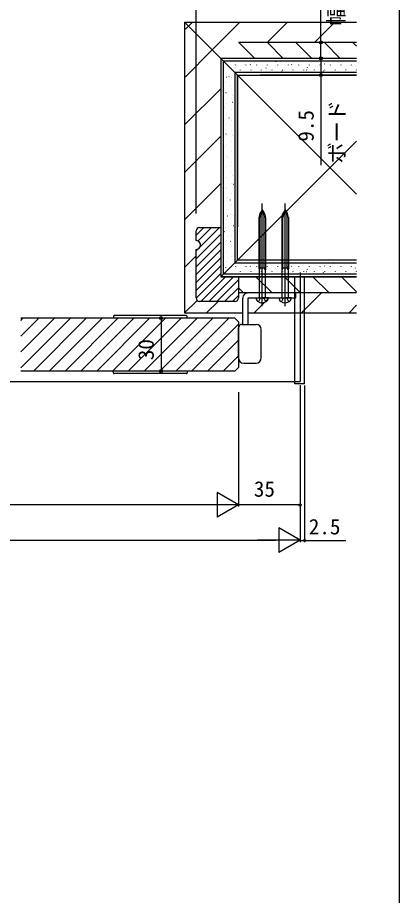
# Model space of a CAD drawing. Units: millimetres, scale not verified. Extents: x -525 to 525, y -784 to 780.
# Drawn here: x 308.3 to 525, y -17.5 to 480.9 of the extents above; entities that cross this region are included whole.
import ezdxf
from ezdxf.enums import TextEntityAlignment as Align

# ---------------------------------------------------------------- set-up
doc = ezdxf.new("R2010")
doc.units = ezdxf.units.MM
doc.header["$LTSCALE"] = 4
for name, color, linetype in [('0-3_YKK_12', 2, 'Continuous'), ('0-4_YKK_13', 4, 'Continuous'), ('0-5_YKK_D', 6, 'Continuous'), ('0-6_YKK_ZWAK', 7, 'Continuous'), ('0-7_YSS_K', 3, 'Continuous'), ('0-8_YSS_KE', 3, 'Continuous')]:
    doc.layers.add(name, color=color, linetype=linetype)
doc.styles.add('ＭＳ ゴシック', font='')
doc.styles.get('ＭＳ ゴシック').set_extended_font_data('MS Gothic')

msp = doc.modelspace()

# ---------------------------------------------------------------- linework, layer by layer
at = {"layer": '0-3_YKK_12'}
for p, q in [((468.623, 336.241), (468.623, 274.241)), ((431.623, 310.245), (310.123, 310.244)), ((310.123, 309.011), (311.356, 310.244)), ((310.123, 300.031), (320.336, 310.244)), ((310.123, 291.05), (329.317, 310.244)), ((310.123, 282.07), (338.297, 310.244)), ((317.277, 280.244), (347.277, 310.244)), ((326.257, 280.244), (356.258, 310.244)), ((335.238, 280.244), (365.238, 310.244)), ((344.218, 280.244), (374.218, 310.244)), ((353.198, 280.244), (383.199, 310.244)), ((362.179, 280.244), (392.179, 310.245)), ((371.159, 280.244), (401.159, 310.245)), ((380.139, 280.244), (410.14, 310.245)), ((389.12, 280.245), (419.12, 310.245)), ((398.1, 280.245), (428.1, 310.245)), ((431.623, 310.245), (433.623, 308.245)), ((407.08, 280.245), (433.623, 306.787)), ((433.623, 308.245), (433.623, 282.245)), ((416.061, 280.245), (433.623, 297.807)), ((425.041, 280.245), (433.623, 288.827)), ((431.623, 280.245), (310.123, 280.244)), ((431.623, 280.245), (433.623, 282.245)), ((-77.377, 274.239), (468.623, 274.241))]:
    msp.add_line(p, q, dxfattribs=at)
at = {"layer": '0-4_YKK_13'}
for p, q in [((447.123, 317.128), (447.123, 375.264)), ((460.123, 317.128), (460.123, 375.264)), ((447.123, 371.731), (446.166, 370.248)), ((447.123, 371.731), (446.193, 368.822)), ((447.123, 371.731), (448.079, 370.248)), ((447.123, 371.731), (448.053, 368.822)), ((460.123, 371.731), (459.166, 370.248)), ((460.123, 371.731), (459.193, 368.822)), ((460.123, 371.731), (461.079, 370.248)), ((460.123, 371.731), (461.053, 368.822)), ((445.223, 367.418), (445.223, 338.731)), ((445.918, 338.731), (445.918, 367.34)), ((448.328, 338.731), (448.328, 367.34)), ((449.023, 367.418), (449.023, 338.731)), ((458.223, 367.418), (458.223, 338.731)), ((458.918, 338.731), (458.918, 367.34)), ((461.328, 338.731), (461.328, 367.34)), ((462.023, 367.418), (462.023, 338.731)), ((445.223, 338.731), (449.023, 338.731)), ((445.223, 338.731), (445.353, 337.432)), ((445.918, 338.731), (445.353, 337.432)), ((445.353, 337.432), (445.353, 322.231)), ((448.328, 338.731), (448.892, 337.432)), ((449.023, 338.731), (448.892, 337.432)), ((448.892, 337.432), (448.892, 322.22)), ((458.223, 338.731), (462.023, 338.731)), ((458.223, 338.731), (458.353, 337.432)), ((458.918, 338.731), (458.353, 337.432)), ((458.353, 337.432), (458.353, 322.231)), ((461.328, 338.731), (461.892, 337.432)), ((462.023, 338.731), (461.892, 337.432)), ((461.892, 337.432), (461.892, 322.22)), ((465.623, 273.041), (465.623, 333.741)), ((471.123, 273.041), (471.123, 333.741)), ((439.223, 324.741), (466.123, 324.741)), ((447.123, 318.781), (447.123, 327.701)), ((460.123, 318.781), (460.123, 327.701)), ((466.123, 321.741), (466.123, 324.741)), ((436.123, 306.741), (436.123, 321.641)), ((439.123, 306.741), (439.123, 321.641)), ((439.152, 321.712), (439.223, 321.741)), ((439.223, 321.741), (466.123, 321.741)), ((443.623, 321.741), (447.123, 321.741)), ((443.623, 321.711), (443.623, 321.731)), ((445.073, 319.538), (445.978, 321.369)), ((447.123, 321.978), (445.978, 321.369)), ((447.123, 321.978), (448.268, 321.369)), ((450.623, 321.73), (447.123, 321.73)), ((449.173, 319.538), (448.268, 321.369)), ((450.623, 321.711), (450.623, 321.731)), ((456.623, 321.741), (460.123, 321.741)), ((456.623, 321.711), (456.623, 321.731)), ((458.073, 319.538), (458.978, 321.369)), ((460.123, 321.978), (458.978, 321.369)), ((460.123, 321.978), (461.268, 321.369)), ((463.623, 321.73), (460.123, 321.73)), ((462.173, 319.538), (461.268, 321.369)), ((463.623, 321.711), (463.623, 321.731)), ((362.686, 311.275), (362.623, 310.245)), ((404.061, 311.745), (363.185, 311.745)), ((404.623, 310.245), (404.56, 311.275)), ((433.623, 287.741), (433.623, 304.741)), ((435.623, 306.741), (443.623, 306.741)), ((446.623, 287.741), (446.623, 303.741)), ((436.623, 284.741), (443.623, 284.741)), ((362.686, 279.214), (362.623, 280.245)), ((404.623, 280.245), (404.56, 279.214)), ((404.061, 278.745), (363.185, 278.745)), ((471.123, 273.041), (465.623, 273.041))]:
    msp.add_line(p, q, dxfattribs=at)
msp.add_lwpolyline([(437.031, 323.833), (437.5, 324.219), (438.036, 324.505), (438.618, 324.681), (439.223, 324.741)], dxfattribs=at)
for centre, radius, start, end in [((451.208, 366.995), 6, 147.17367, 175.96121), ((451.908, 366.995), 6, 162.27003, 175.96121), ((442.338, 366.995), 6, 4.03879, 17.72997), ((443.038, 366.995), 6, 4.03879, 32.82633), ((464.208, 366.995), 6, 147.17367, 175.96121), ((464.908, 366.995), 6, 162.27003, 175.96121), ((455.338, 366.995), 6, 4.03879, 17.72997), ((456.038, 366.995), 6, 4.03879, 32.82633), ((439.223, 321.641), 3.1, 135, 180), ((439.223, 321.641), 0.1, 135, 180), ((445.923, 321.711), 2.3, 179.25264, 236.59671), ((447.123, 323.431), 4.4, 233.96093, 308.06785), ((444.853, 322.241), 0.5, 270, 0), ((449.392, 322.23), 0.5, 180, 270), ((448.323, 321.711), 2.3, 303.40329, 0.46192), ((458.923, 321.711), 2.3, 179.25264, 236.59671), ((460.123, 323.431), 4.4, 233.96093, 308.06785), ((457.853, 322.241), 0.5, 270, 0), ((462.392, 322.23), 0.5, 180, 270), ((461.323, 321.711), 2.3, 303.40329, 0.46192), ((363.185, 311.245), 0.5, 90, 176.5), ((404.061, 311.245), 0.5, 3.5, 90), ((435.623, 304.741), 2, 90, 180), ((443.623, 303.741), 3, 0, 90), ((436.623, 287.741), 3, 180, 270), ((443.623, 287.741), 3, 270, 0), ((363.185, 279.245), 0.5, 183.5, 270), ((404.061, 279.245), 0.5, 270, 356.5)]:
    msp.add_arc(centre, radius, start, end, dxfattribs=at)
at = {"layer": '0-5_YKK_D'}
for p, q in [((409.623, 369.739), (409.623, 499.239)), ((402.987, 310.245), (388.736, 310.245)), ((389.736, 310.245), (389.736, 280.245)), ((403.141, 280.245), (388.736, 280.245)), ((468.623, 272.241), (468.623, 183.039)), ((471.123, 272.041), (471.123, 183.039)), ((433.623, 268.241), (433.622, 203.238)), ((433.623, 268.241), (433.623, 203.24)), ((468.623, 268.241), (468.623, 203.24)), ((468.623, 268.241), (468.623, 183.239)), ((433.622, 204.238), (421.498, 211.238)), ((421.498, 211.238), (421.498, 197.238)), ((419.622, 204.238), (197.622, 204.24)), ((433.622, 204.238), (409.373, 204.238)), ((433.622, 204.238), (421.498, 197.238)), ((468.623, 204.24), (433.623, 204.24)), ((468.623, 184.239), (456.498, 191.239)), ((456.498, 191.239), (456.498, 177.239)), ((-63.377, 184.239), (454.623, 184.239)), ((468.623, 184.239), (444.374, 184.239)), ((468.623, 184.239), (456.498, 177.239))]:
    msp.add_line(p, q, dxfattribs=at)
for points in [[(480.485, 457.741), (480.485, 466.741), (480.485, 511.803)], [(480.485, 457.741), (480.485, 448.241), (480.485, 397.114)], [(468.623, 184.039), (471.123, 184.039), (494.5, 184.039)]]:
    msp.add_lwpolyline(points, dxfattribs=at)
for centre, radius in [((480.485, 466.741), 0.85), ((480.485, 457.741), 0.85), ((480.485, 457.741), 0.85), ((480.485, 448.241), 0.85), ((389.736, 310.245), 0.85), ((389.736, 280.245), 0.85), ((468.623, 204.24), 0.637), ((471.123, 184.039), 0.637)]:
    msp.add_circle(centre, radius, dxfattribs=at)
at = {"layer": '0-6_YKK_ZWAK'}
msp.add_lwpolyline([(-525, -783.5), (525, -783.5), (525, 746.5)], dxfattribs=at)
at = {"layer": '0-7_YSS_K'}
for p, q in [((403.123, 478.241), (423.623, 457.717)), ((403.123, 478.241), (403.123, 313.241)), ((403.123, 478.241), (500.691, 478.241)), ((403.615, 474.345), (405.318, 476.048)), ((405.316, 476.046), (407.51, 478.239)), ((418.786, 462.576), (434.45, 478.239)), ((449.892, 466.741), (461.391, 478.239)), ((476.832, 466.74), (488.332, 478.239)), ((500.691, 466.741), (433.657, 466.741)), ((442.928, 457.741), (433.928, 466.741)), ((459.093, 457.741), (450.093, 466.741)), ((475.257, 457.741), (466.257, 466.741)), ((491.422, 457.741), (482.422, 466.741)), ((500.691, 464.636), (498.586, 466.741)), ((403.533, 447.322), (418.8, 462.589)), ((423.623, 457.741), (500.691, 380.673)), ((500.691, 457.741), (423.623, 457.741)), ((500.691, 457.741), (423.657, 457.741)), ((425.123, 456.241), (500.691, 456.241)), ((425.123, 335.241), (425.123, 456.241)), ((427.039, 455.867), (427.139, 455.867)), ((431.237, 454.215), (431.256, 454.222)), ((432.107, 453.901), (432.107, 454.001)), ((500.691, 457.741), (433.657, 457.741)), ((437.23, 454.051), (437.224, 454.069)), ((438.087, 453.901), (438.087, 454.001)), ((440.451, 454.003), (440.341, 454.17)), ((442.488, 455.248), (442.481, 455.267)), ((444.067, 453.901), (444.067, 454.001)), ((450.047, 453.901), (450.047, 454.001)), ((454.904, 455.844), (454.794, 456.011)), ((456.027, 453.901), (456.027, 454.001)), ((459.904, 454.204), (459.897, 454.223)), ((462.007, 453.901), (462.007, 454.001)), ((463.91, 454.075), (463.8, 454.242)), ((465.161, 455.402), (465.155, 455.42)), ((467.987, 453.901), (467.987, 454.001)), ((473.967, 453.901), (473.967, 454.001)), ((479.947, 453.901), (479.947, 454.001)), ((482.577, 454.357), (482.57, 454.376)), ((485.927, 453.901), (485.927, 454.001)), ((487.835, 455.555), (487.828, 455.574)), ((491.907, 453.901), (491.907, 454.001)), ((497.887, 453.901), (497.887, 454.001)), ((425.751, 452.273), (425.77, 452.279)), ((427.039, 449.887), (427.139, 449.887)), ((429.889, 452.637), (429.989, 452.637)), ((500.691, 449.741), (431.623, 449.741)), ((431.623, 449.741), (431.623, 341.741)), ((432.006, 452.759), (431.999, 452.777)), ((434.857, 451.051), (434.857, 451.151)), ((440.837, 451.051), (440.837, 451.151)), ((444.431, 449.762), (444.424, 449.781)), ((446.817, 451.051), (446.817, 451.151)), ((449.458, 452.234), (449.347, 452.401)), ((449.689, 450.96), (449.682, 450.979)), ((452.797, 451.051), (452.797, 451.151)), ((454.679, 452.912), (454.673, 452.931)), ((458.464, 450.465), (458.354, 450.632)), ((458.777, 451.051), (458.777, 451.151)), ((464.757, 451.051), (464.757, 451.151)), ((467.104, 449.915), (467.097, 449.934)), ((470.737, 451.051), (470.737, 451.151)), ((472.362, 451.113), (472.355, 451.132)), ((472.917, 452.306), (472.806, 452.473)), ((476.717, 451.051), (476.717, 451.151)), ((477.353, 453.065), (477.346, 453.084)), ((481.923, 450.537), (481.813, 450.704)), ((482.697, 451.051), (482.697, 451.151)), ((488.677, 451.051), (488.677, 451.151)), ((489.777, 450.069), (489.771, 450.088)), ((494.657, 451.051), (494.657, 451.151)), ((495.035, 451.267), (495.029, 451.285)), ((500.026, 453.218), (500.019, 453.237)), ((500.637, 451.051), (500.637, 451.151)), ((426.949, 447.015), (426.967, 447.022)), ((427.039, 443.907), (427.139, 443.907)), ((428.223, 447.246), (428.39, 447.356)), ((429.889, 446.657), (429.989, 446.657)), ((433.123, 343.241), (433.123, 448.241)), ((433.123, 448.241), (433.123, 362.129)), ((500.691, 448.241), (446.011, 448.241)), ((403.45, 420.298), (423.657, 440.505)), ((428.9, 442.024), (428.919, 442.031)), ((429.889, 440.677), (429.989, 440.677)), ((426.454, 438.24), (426.621, 438.35)), ((427.039, 437.927), (427.139, 437.927)), ((429.889, 434.697), (429.989, 434.697)), ((430.192, 436.8), (430.211, 436.807)), ((425.904, 429.599), (425.923, 429.606)), ((427.039, 431.947), (427.139, 431.947)), ((429.889, 428.717), (429.989, 428.717)), ((430.064, 432.793), (430.23, 432.904)), ((431.39, 431.542), (431.409, 431.549)), ((427.039, 425.967), (427.139, 425.967)), ((427.102, 424.342), (427.121, 424.348)), ((428.295, 423.787), (428.461, 423.897)), ((427.039, 419.987), (427.139, 419.987)), ((429.054, 419.351), (429.073, 419.358)), ((429.889, 422.737), (429.989, 422.737)), ((426.526, 414.78), (426.693, 414.891)), ((427.039, 414.007), (427.139, 414.007)), ((429.889, 416.757), (429.989, 416.757)), ((430.346, 414.127), (430.365, 414.133)), ((403.367, 393.275), (423.657, 413.564)), ((500.691, 410.809), (423.623, 333.741)), ((429.889, 410.777), (429.989, 410.777)), ((431.544, 408.869), (431.562, 408.875)), ((426.057, 406.926), (426.076, 406.933)), ((427.039, 408.027), (427.139, 408.027)), ((429.889, 404.797), (429.989, 404.797)), ((427.039, 402.047), (427.139, 402.047)), ((427.255, 401.668), (427.274, 401.675)), ((429.889, 398.817), (429.989, 398.817)), ((427.039, 396.067), (427.139, 396.067)), ((429.207, 396.678), (429.226, 396.684)), ((427.039, 390.087), (427.139, 390.087)), ((429.889, 392.837), (429.989, 392.837)), ((430.499, 391.453), (430.518, 391.46)), ((403.285, 366.252), (423.657, 386.624)), ((426.211, 384.253), (426.23, 384.259)), ((427.039, 384.107), (427.139, 384.107)), ((429.889, 386.857), (429.989, 386.857)), ((430.825, 386.283), (430.991, 386.394)), ((427.408, 378.995), (427.427, 379.002)), ((429.889, 380.877), (429.989, 380.877)), ((427.039, 378.127), (427.139, 378.127)), ((429.056, 377.277), (429.222, 377.387)), ((429.36, 374.004), (429.379, 374.011)), ((429.889, 374.897), (429.989, 374.897)), ((427.039, 372.147), (427.139, 372.147)), ((429.889, 368.917), (429.989, 368.917)), ((430.652, 368.78), (430.671, 368.787)), ((427.039, 366.167), (427.139, 366.167)), ((427.287, 368.27), (427.454, 368.381)), ((409.623, 357.432), (413.931, 361.739)), ((410.684, 354.003), (418.421, 361.739)), ((411.916, 350.745), (422.911, 361.739)), ((425.518, 359.264), (425.685, 359.374)), ((426.364, 361.579), (426.383, 361.586)), ((427.039, 360.187), (427.139, 360.187)), ((429.889, 362.937), (429.989, 362.937)), ((430.897, 362.824), (431.063, 362.934)), ((409.623, 343.961), (423.623, 357.961)), ((427.039, 354.207), (427.139, 354.207)), ((427.562, 356.322), (427.581, 356.328)), ((429.128, 353.818), (429.294, 353.928)), ((429.889, 356.957), (429.989, 356.957)), ((409.623, 339.471), (423.623, 353.471)), ((409.623, 348.451), (410.617, 349.446)), ((409.623, 334.981), (423.623, 348.981)), ((429.514, 351.331), (429.533, 351.338)), ((429.889, 350.977), (429.989, 350.977)), ((403.202, 339.228), (409.623, 345.649)), ((409.623, 330.491), (423.623, 344.491)), ((425.225, 344.13), (425.244, 344.137)), ((427.039, 348.227), (427.139, 348.227)), ((427.359, 344.811), (427.526, 344.922)), ((429.889, 344.997), (429.989, 344.997)), ((430.806, 346.107), (430.825, 346.113)), ((409.623, 326.001), (423.623, 340.001)), ((426.517, 338.906), (426.536, 338.913)), ((427.039, 342.247), (427.139, 342.247)), ((429.889, 339.017), (429.989, 339.017)), ((431.623, 341.741), (500.691, 341.741)), ((432.107, 339.4), (432.107, 339.5)), ((500.691, 343.241), (436.123, 343.241)), ((437.23, 339.55), (437.224, 339.569)), ((438.087, 339.4), (438.087, 339.5)), ((440.451, 339.503), (440.341, 339.67)), ((442.488, 340.748), (442.481, 340.767)), ((444.067, 339.4), (444.067, 339.5)), ((450.047, 339.4), (450.047, 339.5)), ((454.904, 341.344), (454.794, 341.51)), ((456.027, 339.4), (456.027, 339.5)), ((459.904, 339.704), (459.897, 339.723)), ((462.007, 339.4), (462.007, 339.5)), ((463.91, 339.575), (463.8, 339.742)), ((465.161, 340.901), (465.155, 340.92)), ((467.987, 339.4), (467.987, 339.5)), ((473.967, 339.4), (473.967, 339.5)), ((479.947, 339.4), (479.947, 339.5)), ((482.577, 339.857), (482.57, 339.876)), ((485.927, 339.4), (485.927, 339.5)), ((487.835, 341.055), (487.828, 341.074)), ((491.907, 339.4), (491.907, 339.5)), ((497.887, 339.4), (497.887, 339.5)), ((409.635, 321.522), (423.623, 335.51)), ((500.691, 335.241), (425.123, 335.241)), ((425.59, 335.805), (425.757, 335.915)), ((427.039, 336.267), (427.139, 336.267)), ((432.006, 338.258), (431.999, 338.277)), ((434.857, 336.55), (434.857, 336.65)), ((440.837, 336.55), (440.837, 336.65)), ((444.431, 335.262), (444.424, 335.281)), ((446.817, 336.55), (446.817, 336.65)), ((449.458, 337.734), (449.347, 337.901)), ((449.689, 336.46), (449.682, 336.479)), ((452.797, 336.55), (452.797, 336.65)), ((454.679, 338.412), (454.673, 338.43)), ((458.464, 335.965), (458.354, 336.132)), ((458.777, 336.55), (458.777, 336.65)), ((464.757, 336.55), (464.757, 336.65)), ((467.104, 335.415), (467.097, 335.434)), ((470.737, 336.55), (470.737, 336.65)), ((472.362, 336.613), (472.355, 336.632)), ((472.917, 337.806), (472.806, 337.973)), ((476.717, 336.55), (476.717, 336.65)), ((477.353, 338.565), (477.346, 338.584)), ((481.923, 336.037), (481.813, 336.204)), ((482.697, 336.55), (482.697, 336.65)), ((488.677, 336.55), (488.677, 336.65)), ((489.777, 335.569), (489.771, 335.587)), ((494.657, 336.55), (494.657, 336.65)), ((495.035, 336.766), (495.029, 336.785)), ((500.026, 338.718), (500.019, 338.737)), ((500.637, 336.55), (500.637, 336.65)), ((412.342, 319.739), (426.342, 333.739)), ((416.832, 319.739), (430.832, 333.739)), ((421.322, 319.739), (433.623, 332.04)), ((423.623, 333.741), (500.691, 333.741)), ((500.691, 333.741), (423.623, 333.741)), ((433.623, 333.741), (500.691, 333.741)), ((433.623, 331.3), (433.623, 331.3)), ((435.985, 333.662), (436.063, 333.741)), ((452.579, 324.741), (443.579, 333.741)), ((468.743, 324.741), (459.743, 333.741)), ((462.958, 333.695), (463.004, 333.741)), ((484.907, 324.741), (475.907, 333.741)), ((489.932, 333.728), (489.945, 333.741)), ((500.691, 325.122), (492.072, 333.741)), ((425.812, 319.739), (433.623, 327.55)), ((436.414, 324.741), (433.623, 327.532)), ((433.623, 324.741), (500.691, 324.741)), ((469.445, 313.241), (480.945, 324.741)), ((410.212, 320.322), (403.123, 313.241)), ((415.563, 313.241), (422.062, 319.739)), ((430.302, 319.739), (433.623, 323.06)), ((442.504, 313.241), (451.004, 321.741)), ((496.386, 313.241), (500.691, 317.546)), ((403.123, 313.241), (436.123, 313.241)), ((439.123, 313.241), (500.691, 313.241))]:
    msp.add_line(p, q, dxfattribs=at)
for points in [[(423.623, 457.741), (423.623, 333.741), (500.691, 333.741)], [(500.691, 343.241), (433.123, 343.241), (433.123, 448.241), (500.691, 448.241)]]:
    msp.add_lwpolyline(points, dxfattribs=at)
at = {"layer": '0-8_YSS_KE'}
for p, q in [((428.823, 457.541), (428.823, 457.741)), ((409.623, 354.239), (409.623, 359.739)), ((411.623, 361.739), (423.623, 361.739)), ((409.623, 321.739), (409.623, 349.239)), ((428.823, 333.941), (428.823, 333.741)), ((431.623, 319.739), (411.623, 319.739))]:
    msp.add_line(p, q, dxfattribs=at)
msp.add_lwpolyline([(423.623, 361.739), (423.623, 333.739), (433.623, 333.739), (433.623, 321.739)], dxfattribs=at)
for centre, radius, start, end in [((411.623, 359.739), 2, 90.00001, 179.99999), ((409.623, 351.739), 2.5, 269.99999, 90.00001), ((411.623, 321.739), 2, 180.00001, 269.99999), ((431.623, 321.739), 2, 270.00001, 359.99999)]:
    msp.add_arc(centre, radius, start, end, dxfattribs=at)

# ---------------------------------------------------------------- texts
at = {"layer": '0-5_YKK_D', "style": 'ＭＳ ゴシック'}
for s, p in [('幅木', (496.099, 476.349)), ('ボード', (496.576, 398)), ('9.5', (478.985, 410.443)), ('30', (388.236, 286.381))]:
    msp.add_text(s, height=8.798, rotation=90, dxfattribs=at).set_placement(p, align=Align.BOTTOM_LEFT)
for s, p in [('35', (442.395, 206.24)), ('2.5', (473.586, 184.839))]:
    msp.add_text(s, height=8.798, dxfattribs=at).set_placement(p, align=Align.BOTTOM_LEFT)

doc.saveas('drawing.dxf')
